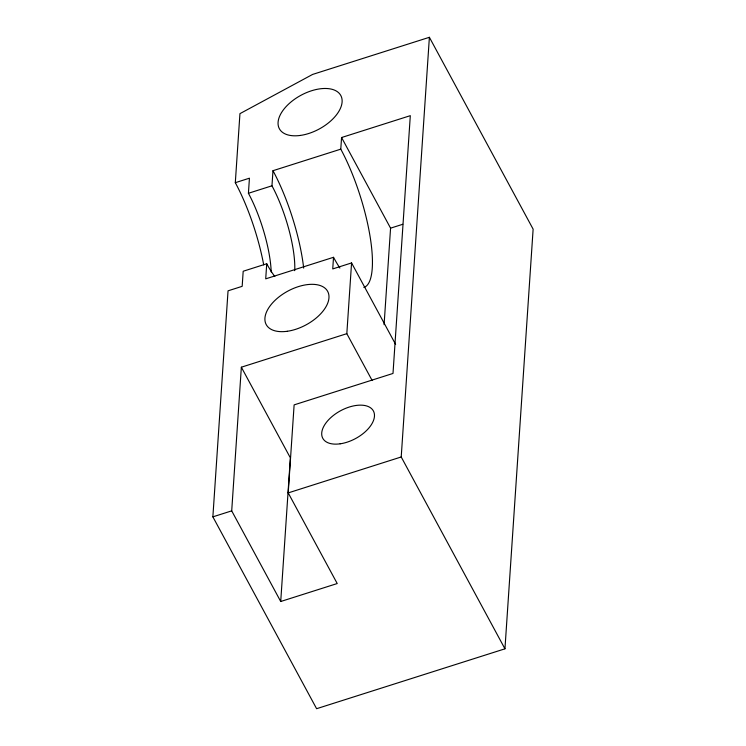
<?xml version="1.0" encoding="UTF-8"?>
<svg xmlns="http://www.w3.org/2000/svg" width="746" height="746" viewBox="0 0 746 746"><rect width="100%" height="100%" fill="white"/><g stroke="black" fill="none" stroke-linecap="round" stroke-linejoin="round"><path stroke-width="1.12" d="M263.711 264.886A88.354 24.161 72.4 0 0 235.307 182.686L239.942 113.653L312.621 74.423L429.388 37.3L533.129 229.153L504.949 648.824L316.612 708.7L212.871 516.847L228.043 290.819L242.17 286.333L243.187 271.246L266.732 263.758A63.699 17.419 72.4 0 0 274.817 276.505M271.208 271.973A63.699 17.419 72.4 0 0 248.418 193.279L249.434 178.191L235.307 182.686M363.843 287.443A88.354 24.161 72.4 0 0 369.979 235.867A88.354 24.161 72.4 0 0 340.782 149.153L341.565 137.525L410.309 115.667L393.002 373.448L294.12 404.882L288.208 492.901L337.22 583.54L280.72 601.5L231.708 510.861L241.35 367.2L346.825 333.667L351.571 262.937L332.744 268.924L333.518 257.295L265.716 278.845L266.732 263.758M294.726 270.677A63.699 17.419 72.4 0 0 271.964 185.801L272.98 170.703L340.782 149.153M280.72 601.5L290.362 457.839L241.35 367.2M384.087 324.678L390.568 228.155L341.565 137.525M504.949 648.824L401.217 456.972L429.388 37.3M248.418 193.279L271.964 185.801M390.568 228.155L402.765 224.285M212.871 516.847L231.708 510.861M288.208 492.901L401.217 456.972M351.571 262.937L395.622 344.41M346.825 333.667L372.161 380.516M339.878 268.056A88.354 24.161 72.4 0 1 333.518 257.295M272.98 170.703A88.354 24.161 72.4 0 1 303.678 268.094M287.266 331.28A34.931 19.182 -28.4 0 0 328.24 292.628A34.931 19.182 -28.4 0 0 275.311 300.079A34.931 19.182 -28.4 0 0 287.266 331.28M340.129 443.814A28.768 15.797 -28.4 0 0 373.867 411.988A28.768 15.797 -28.4 0 0 330.282 418.114A28.768 15.797 -28.4 0 0 340.129 443.814M300.414 135.427A34.931 19.182 -28.4 0 0 341.388 96.784A34.931 19.182 -28.4 0 0 288.46 104.226A34.931 19.182 -28.4 0 0 300.414 135.427"/></g></svg>
